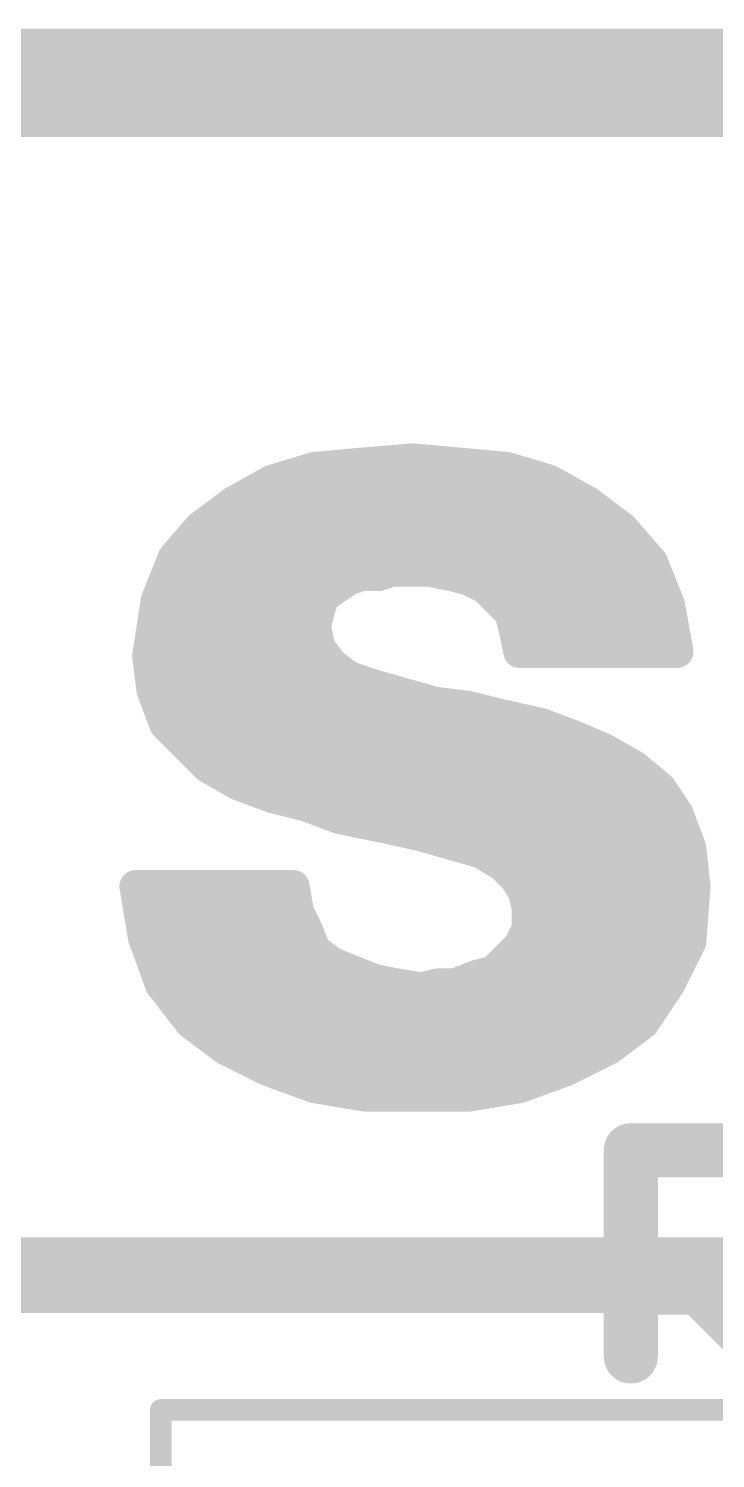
# Model space of a CAD drawing. Extents: x -34 to 73, y -11 to 34.
# Drawn here: x 6.98 to 8.591, y 22.177 to 25.527 of the extents above; entities that cross this region are included whole.
import ezdxf

# ---------------------------------------------------------------- set-up
doc = ezdxf.new("R2010")
doc.units = 0
for name, color, linetype in [('1', 12, 'CONTINUOUS'), ('16', 132, 'CONTINUOUS'), ('20', 53, 'CONTINUOUS'), ('21', 41, 'CONTINUOUS'), ('25', 253, 'CONTINUOUS'), ('39', 12, 'CONTINUOUS')]:
    doc.layers.add(name, color=color, linetype=linetype)

msp = doc.modelspace()

# ---------------------------------------------------------------- linework, layer by layer
at = {"layer": '1'}
for points, const_width in [([(0, 25.4), (25.4, 25.4)], 0.254), ([(17.018, 22.606), (5.588, 22.606)], 0.1778)]:
    msp.add_lwpolyline(points, dxfattribs=dict(at, const_width=const_width))
at = {"layer": '16', "const_width": 0.254}
msp.add_lwpolyline([(0, 25.4), (25.4, 25.4)], dxfattribs=at)
at = {"layer": '20', "const_width": 0.2032}
msp.add_lwpolyline([(0, 25.4), (25.4, 25.4)], dxfattribs=at)
at = {"layer": '21', "const_width": 0.0762}
for points in [[(7.551, 24.467), (7.651, 24.497)], [(7.651, 24.497), (7.761, 24.507)], [(7.761, 24.507), (7.881, 24.517)], [(7.881, 24.517), (7.991, 24.507)], [(7.991, 24.507), (8.101, 24.497)], [(8.101, 24.497), (8.201, 24.467)], [(7.461, 24.417), (7.551, 24.467)], [(7.5388, 24.4602), (8.2132, 24.4602)], [(8.201, 24.467), (8.291, 24.417)], [(7.381, 24.357), (7.461, 24.417)], [(8.291, 24.417), (8.371, 24.357)], [(7.321, 24.287), (7.381, 24.357)], [(7.417, 24.384), (8.335, 24.384)], [(8.371, 24.357), (8.441, 24.277)], [(7.281, 24.187), (7.321, 24.287)], [(7.3388, 24.3078), (8.414, 24.3078)], [(7.831, 24.257), (7.801, 24.247)], [(7.921, 24.257), (7.831, 24.257)], [(7.971, 24.247), (7.921, 24.257)], [(8.441, 24.277), (8.481, 24.177)], [(7.2988, 24.2316), (7.7229, 24.2316)], [(7.731, 24.237), (7.701, 24.217)], [(7.761, 24.247), (7.731, 24.237)], [(7.801, 24.247), (7.761, 24.247)], [(8.011, 24.237), (7.971, 24.247)], [(8.051, 24.217), (8.011, 24.237)], [(8.0218, 24.2316), (8.4592, 24.2316)], [(7.261, 24.057), (7.281, 24.187)], [(7.671, 24.197), (7.661, 24.167)], [(7.701, 24.217), (7.671, 24.197)], [(8.081, 24.187), (8.051, 24.217)], [(8.111, 24.157), (8.081, 24.187)], [(7.2761, 24.1554), (7.6581, 24.1554)], [(7.661, 24.167), (7.651, 24.127)], [(8.121, 24.117), (8.111, 24.157)], [(8.1114, 24.1554), (8.4849, 24.1554)], [(8.481, 24.177), (8.501, 24.067)], [(7.651, 24.127), (7.661, 24.077)], [(8.131, 24.067), (8.121, 24.117)], [(7.271, 23.977), (7.261, 24.057)], [(7.2644, 24.0792), (7.6606, 24.0792)], [(7.661, 24.077), (7.691, 24.037)], [(8.1286, 24.0792), (8.4988, 24.0792)], [(8.501, 24.067), (8.131, 24.067)], [(7.691, 24.037), (7.731, 24.007)], [(7.2678, 24.003), (7.743, 24.003)], [(7.731, 24.007), (7.791, 23.987)], [(7.791, 23.987), (7.861, 23.967)], [(7.301, 23.897), (7.271, 23.977)], [(7.861, 23.967), (7.931, 23.947)], [(7.2898, 23.9268), (8.0518, 23.9268)], [(7.931, 23.947), (8.011, 23.937)], [(8.011, 23.937), (8.091, 23.917)], [(7.351, 23.847), (7.301, 23.897)], [(8.091, 23.917), (8.181, 23.897)], [(8.181, 23.897), (8.261, 23.867)], [(8.261, 23.867), (8.331, 23.837)], [(7.3474, 23.8506), (8.2993, 23.8506)], [(7.401, 23.797), (7.351, 23.847)], [(8.331, 23.837), (8.401, 23.797)], [(7.471, 23.757), (7.401, 23.797)], [(8.401, 23.797), (8.461, 23.747)], [(7.4405, 23.7744), (8.4281, 23.7744)], [(7.551, 23.727), (7.471, 23.757)], [(7.631, 23.707), (7.551, 23.727)], [(8.461, 23.747), (8.501, 23.687)], [(7.711, 23.677), (7.631, 23.707)], [(7.6545, 23.6982), (8.4935, 23.6982)], [(8.501, 23.687), (8.531, 23.607)], [(7.811, 23.657), (7.711, 23.677)], [(7.901, 23.637), (7.811, 23.657)], [(7.971, 23.617), (7.901, 23.637)], [(7.9535, 23.622), (8.5254, 23.622)], [(8.041, 23.597), (7.971, 23.617)], [(8.091, 23.567), (8.041, 23.597)], [(8.531, 23.607), (8.541, 23.517)], [(8.121, 23.537), (8.091, 23.567)], [(7.251, 23.397), (7.231, 23.517)], [(7.231, 23.517), (7.551, 23.517)], [(7.551, 23.517), (7.601, 23.517)], [(7.601, 23.517), (7.611, 23.457)], [(8.1122, 23.5458), (8.5378, 23.5458)], [(8.141, 23.507), (8.121, 23.537)], [(8.541, 23.517), (8.531, 23.387)], [(8.151, 23.467), (8.141, 23.507)], [(7.2389, 23.4696), (7.6089, 23.4696)], [(7.611, 23.457), (7.631, 23.417)], [(8.1503, 23.4696), (8.5374, 23.4696)], [(8.151, 23.417), (8.151, 23.467)], [(7.631, 23.417), (7.651, 23.367)], [(8.131, 23.377), (8.151, 23.417)], [(7.291, 23.287), (7.251, 23.397)], [(7.2523, 23.3934), (7.6404, 23.3934)], [(8.1392, 23.3934), (8.5315, 23.3934)], [(8.531, 23.387), (8.481, 23.287)], [(7.651, 23.367), (7.691, 23.337)], [(8.101, 23.347), (8.131, 23.377)], [(7.28, 23.3172), (7.7405, 23.3172)], [(7.691, 23.337), (7.741, 23.317)], [(7.741, 23.317), (7.791, 23.297)], [(8.031, 23.307), (8.071, 23.317)], [(8.071, 23.317), (8.101, 23.347)], [(8.0712, 23.3172), (8.4961, 23.3172)], [(7.361, 23.197), (7.291, 23.287)], [(7.791, 23.297), (7.841, 23.287)], [(7.841, 23.287), (7.901, 23.277)], [(7.901, 23.277), (7.941, 23.287)], [(7.941, 23.287), (7.981, 23.287)], [(7.981, 23.287), (8.031, 23.307)], [(8.481, 23.287), (8.421, 23.197)], [(7.3268, 23.241), (8.4503, 23.241)], [(7.441, 23.137), (7.361, 23.197)], [(8.421, 23.197), (8.341, 23.137)], [(7.4039, 23.1648), (8.3781, 23.1648)], [(7.541, 23.087), (7.441, 23.137)], [(8.341, 23.137), (8.241, 23.087)], [(7.5378, 23.0886), (8.2442, 23.0886)], [(7.651, 23.047), (7.541, 23.087)], [(8.241, 23.087), (8.131, 23.047)], [(7.771, 23.027), (7.651, 23.047)], [(8.131, 23.047), (8.011, 23.027)], [(8.011, 23.027), (7.771, 23.027)]]:
    msp.add_lwpolyline(points, dxfattribs=at)
at = {"layer": '21', "const_width": 0.0381}
for points in [[(7.6493, 24.516, 1), (7.6527, 24.478)], [(7.6565, 24.4788, 1), (7.6455, 24.5152)], [(7.7594, 24.526, 1), (7.7626, 24.488)], [(7.7627, 24.488, 1), (7.7593, 24.526)], [(7.8827, 24.536, 1), (7.8793, 24.498)], [(7.8826, 24.498, 1), (7.8794, 24.536)], [(7.9927, 24.526, 1), (7.9893, 24.488)], [(7.9893, 24.488, 1), (7.9927, 24.526)], [(8.1065, 24.5152, 1), (8.0955, 24.4788)], [(8.0993, 24.478, 1), (8.1027, 24.516)], [(7.5388, 24.4793, 1), (7.5388, 24.4412)], [(7.5455, 24.4852, 1), (7.5565, 24.4488)], [(7.5603, 24.4503, 1), (7.5417, 24.4837)], [(8.2103, 24.4837, 1), (8.1917, 24.4503)], [(8.1955, 24.4488, 1), (8.2065, 24.4852)], [(8.2132, 24.4412, 1), (8.2132, 24.4793)], [(7.4517, 24.4337, 1), (7.4703, 24.4003)], [(7.4724, 24.4018, 1), (7.4496, 24.4322)], [(8.3024, 24.4322, 1), (8.2796, 24.4018)], [(8.2817, 24.4003, 1), (8.3003, 24.4337)], [(7.3955, 24.3446, 1), (7.3665, 24.3694)], [(7.417, 24.4031, 1), (7.417, 24.365)], [(8.335, 24.365, 1), (8.335, 24.4031)], [(8.3853, 24.3695, 1), (8.3567, 24.3445)], [(7.3696, 24.3722, 1), (7.3924, 24.3418)], [(8.3596, 24.3418, 1), (8.3824, 24.3722)], [(7.3387, 24.2799, 1), (7.3033, 24.2941)], [(7.3388, 24.3269, 1), (7.3388, 24.2888)], [(8.414, 24.2888, 1), (8.414, 24.3269)], [(7.3065, 24.2994, 1), (7.3355, 24.2746)], [(7.831, 24.2761, 1), (7.831, 24.238)], [(7.837, 24.2389, 1), (7.825, 24.2751)], [(7.9247, 24.2757, 1), (7.9173, 24.2383)], [(7.921, 24.238, 1), (7.921, 24.2761)], [(8.4587, 24.2841, 1), (8.4233, 24.2699)], [(8.4267, 24.2645, 1), (8.4553, 24.2895)], [(7.2988, 24.2507, 1), (7.2988, 24.2126)], [(7.725, 24.2551, 1), (7.737, 24.2189)], [(7.7416, 24.2211, 1), (7.7204, 24.2529)], [(7.7229, 24.2126, 1), (7.7229, 24.2507)], [(7.761, 24.266, 1), (7.761, 24.2279)], [(7.767, 24.2289, 1), (7.755, 24.2651)], [(7.795, 24.2651, 1), (7.807, 24.2289)], [(7.801, 24.2279, 1), (7.801, 24.266)], [(7.9756, 24.2655, 1), (7.9664, 24.2285)], [(7.9673, 24.2283, 1), (7.9747, 24.2657)], [(8.0195, 24.254, 1), (8.0025, 24.22)], [(8.0218, 24.2507, 1), (8.0218, 24.2126)], [(8.0064, 24.2185, 1), (8.0156, 24.2555)], [(8.4592, 24.2126, 1), (8.4592, 24.2507)], [(7.2998, 24.1841, 1), (7.2622, 24.1899)], [(7.6604, 24.2129, 1), (7.6816, 24.1811)], [(7.6891, 24.191, 1), (7.6529, 24.203)], [(7.6904, 24.2329, 1), (7.7116, 24.2011)], [(7.7116, 24.2011, 1), (7.6904, 24.2329)], [(8.0645, 24.2305, 1), (8.0375, 24.2035)], [(8.0425, 24.2, 1), (8.0595, 24.234)], [(8.0945, 24.2005, 1), (8.0675, 24.1735)], [(7.2761, 24.1745, 1), (7.2761, 24.1364)], [(7.2633, 24.1941, 1), (7.2987, 24.1799)], [(7.6429, 24.173, 1), (7.6791, 24.161)], [(7.6795, 24.1624, 1), (7.6425, 24.1716)], [(7.6581, 24.1364, 1), (7.6581, 24.1745)], [(8.0675, 24.1735, 1), (8.0945, 24.2005)], [(8.1295, 24.1616, 1), (8.0925, 24.1524)], [(8.1114, 24.1745, 1), (8.1114, 24.1364)], [(8.4997, 24.1804, 1), (8.4623, 24.1736)], [(8.4633, 24.1699, 1), (8.4987, 24.1841)], [(8.4849, 24.1364, 1), (8.4849, 24.1745)], [(7.6697, 24.1307, 1), (7.6323, 24.1233)], [(8.0975, 24.1435, 1), (8.1245, 24.1705)], [(7.6325, 24.1316, 1), (7.6695, 24.1224)], [(8.1397, 24.1207, 1), (8.1023, 24.1133)], [(8.1025, 24.1124, 1), (8.1395, 24.1216)], [(7.2799, 24.0594, 1), (7.2421, 24.0546)], [(7.2644, 24.0983, 1), (7.2644, 24.0602)], [(7.6762, 24.0884, 1), (7.6458, 24.0656)], [(7.6423, 24.0733, 1), (7.6797, 24.0807)], [(7.6606, 24.0602, 1), (7.6606, 24.0983)], [(8.1286, 24.0983, 1), (8.1286, 24.0602)], [(8.131, 24.0861, 1), (8.131, 24.048)], [(8.4988, 24.0602, 1), (8.4988, 24.0983)], [(8.501, 24.048, 1), (8.501, 24.0861)], [(7.2422, 24.0599, 1), (7.2798, 24.0541)], [(7.7024, 24.0522, 1), (7.6796, 24.0218)], [(7.6758, 24.0256, 1), (7.7062, 24.0484)], [(8.1123, 24.0633, 1), (8.1497, 24.0707)], [(8.4823, 24.0636, 1), (8.5197, 24.0704)], [(7.2678, 24.0221, 1), (7.2678, 23.984)], [(7.737, 24.0251, 1), (7.725, 23.9889)], [(7.7196, 23.9918, 1), (7.7424, 24.0222)], [(7.743, 23.984, 1), (7.743, 24.0221)], [(7.7962, 24.0053, 1), (7.7858, 23.9687)], [(7.785, 23.9689, 1), (7.797, 24.0051)], [(7.2888, 23.9837, 1), (7.2532, 23.9703)], [(7.2521, 23.9746, 1), (7.2899, 23.9794)], [(7.8662, 23.9853, 1), (7.8558, 23.9487)], [(7.8558, 23.9487, 1), (7.8662, 23.9853)], [(7.2898, 23.9459, 1), (7.2898, 23.9078)], [(7.9334, 23.9659, 1), (7.9286, 23.9281)], [(7.9258, 23.9287, 1), (7.9362, 23.9653)], [(8.0156, 23.9555, 1), (8.0064, 23.9185)], [(8.0086, 23.9181, 1), (8.0134, 23.9559)], [(8.0518, 23.9078, 1), (8.0518, 23.9459)], [(7.3145, 23.9105, 1), (7.2875, 23.8835)], [(7.2832, 23.8903, 1), (7.3188, 23.9037)], [(8.0951, 23.9356, 1), (8.0869, 23.8984)], [(8.0864, 23.8985, 1), (8.0956, 23.9355)], [(8.1877, 23.9148, 1), (8.1743, 23.8792)], [(8.1769, 23.8784, 1), (8.1851, 23.9156)], [(8.2685, 23.8845, 1), (8.2535, 23.8495)], [(8.2543, 23.8492, 1), (8.2677, 23.8848)], [(7.3474, 23.8697, 1), (7.3474, 23.8316)], [(7.3645, 23.8605, 1), (7.3375, 23.8335)], [(7.3375, 23.8335, 1), (7.3645, 23.8605)], [(8.2993, 23.8316, 1), (8.2993, 23.8697)], [(8.3405, 23.8535, 1), (8.3215, 23.8205)], [(8.3235, 23.8195, 1), (8.3385, 23.8545)], [(7.4105, 23.8135, 1), (7.3915, 23.7805)], [(7.3875, 23.7835, 1), (7.4145, 23.8105)], [(8.4132, 23.8116, 1), (8.3888, 23.7824)], [(8.3915, 23.7805, 1), (8.4105, 23.8135)], [(7.4405, 23.7934, 1), (7.4405, 23.7553)], [(7.4777, 23.7748, 1), (7.4643, 23.7392)], [(7.4615, 23.7405, 1), (7.4805, 23.7735)], [(8.4281, 23.7553, 1), (8.4281, 23.7934)], [(7.5556, 23.7455, 1), (7.5464, 23.7085)], [(7.5443, 23.7092, 1), (7.5577, 23.7448)], [(8.4769, 23.7576, 1), (8.4451, 23.7364)], [(8.4488, 23.7324, 1), (8.4732, 23.7616)], [(7.6377, 23.7248, 1), (7.6243, 23.6892)], [(7.6264, 23.6885, 1), (7.6356, 23.7255)], [(7.6545, 23.7172, 1), (7.6545, 23.6791)], [(8.5188, 23.6937, 1), (8.4832, 23.6803)], [(8.4935, 23.6791, 1), (8.4935, 23.7172)], [(7.7147, 23.6957, 1), (7.7073, 23.6583)], [(7.7043, 23.6592, 1), (7.7177, 23.6948)], [(7.8151, 23.6756, 1), (7.8069, 23.6384)], [(7.8073, 23.6383, 1), (7.8147, 23.6757)], [(8.4851, 23.6764, 1), (8.5169, 23.6976)], [(7.9062, 23.6553, 1), (7.8958, 23.6187)], [(7.8969, 23.6184, 1), (7.9051, 23.6556)], [(7.9535, 23.641, 1), (7.9535, 23.6029)], [(7.9762, 23.6353, 1), (7.9658, 23.5987)], [(7.9658, 23.5987, 1), (7.9762, 23.6353)], [(8.5254, 23.6029, 1), (8.5254, 23.641)], [(8.0508, 23.6133, 1), (8.0312, 23.5807)], [(8.0358, 23.5787, 1), (8.0462, 23.6153)], [(8.5499, 23.6091, 1), (8.5121, 23.6049)], [(8.5132, 23.6003, 1), (8.5488, 23.6137)], [(8.1045, 23.5805, 1), (8.0775, 23.5535)], [(8.0812, 23.5507, 1), (8.1008, 23.5833)], [(7.2498, 23.5201, 1), (7.2122, 23.5139)], [(7.231, 23.536, 1), (7.231, 23.4979)], [(7.551, 23.536, 1), (7.551, 23.4979)], [(7.551, 23.4979, 1), (7.551, 23.536)], [(7.6198, 23.5201, 1), (7.5822, 23.5139)], [(7.601, 23.4979, 1), (7.601, 23.536)], [(8.1122, 23.5648, 1), (8.1122, 23.5267)], [(8.1369, 23.5476, 1), (8.1051, 23.5264)], [(8.1075, 23.5235, 1), (8.1345, 23.5505)], [(8.56, 23.5155, 1), (8.522, 23.5185)], [(8.5378, 23.5267, 1), (8.5378, 23.5648)], [(8.1595, 23.5116, 1), (8.1225, 23.5024)], [(8.1251, 23.4964, 1), (8.1569, 23.5176)], [(8.5221, 23.5149, 1), (8.5599, 23.5191)], [(7.2389, 23.4886, 1), (7.2389, 23.4505)], [(7.628, 23.4655, 1), (7.594, 23.4485)], [(7.6089, 23.4505, 1), (7.6089, 23.4886)], [(8.1503, 23.4886, 1), (8.1503, 23.4505)], [(8.17, 23.467, 1), (8.1319, 23.467)], [(8.1325, 23.4624, 1), (8.1695, 23.4716)], [(8.5374, 23.4505, 1), (8.5374, 23.4886)], [(7.5922, 23.4539, 1), (7.6298, 23.4601)], [(7.6487, 23.4241, 1), (7.6133, 23.4099)], [(8.168, 23.4085, 1), (8.134, 23.4255)], [(7.2689, 23.4035, 1), (7.2331, 23.3905)], [(7.2523, 23.4124, 1), (7.2523, 23.3743)], [(7.614, 23.4085, 1), (7.648, 23.4255)], [(7.6404, 23.3743, 1), (7.6404, 23.4124)], [(8.1392, 23.4124, 1), (8.1392, 23.3743)], [(8.1319, 23.417, 1), (8.17, 23.417)], [(8.548, 23.3785, 1), (8.514, 23.3955)], [(8.5315, 23.3743, 1), (8.5315, 23.4124)], [(7.2322, 23.3939, 1), (7.2698, 23.4001)], [(7.6624, 23.3822, 1), (7.6396, 23.3518)], [(7.6333, 23.3599, 1), (7.6687, 23.3741)], [(8.114, 23.3855, 1), (8.148, 23.3685)], [(8.1445, 23.3635, 1), (8.1175, 23.3905)], [(8.512, 23.3885, 1), (8.55, 23.3855)], [(7.28, 23.3362, 1), (7.28, 23.2981)], [(7.6981, 23.3547, 1), (7.6839, 23.3193)], [(7.6796, 23.3218, 1), (7.7024, 23.3522)], [(7.7481, 23.3347, 1), (7.7339, 23.2993)], [(7.7339, 23.2993, 1), (7.7481, 23.3347)], [(7.7405, 23.2981, 1), (7.7405, 23.3362)], [(8.0712, 23.3362, 1), (8.0712, 23.2981)], [(8.0756, 23.2985, 1), (8.0664, 23.3355)], [(8.0875, 23.3605, 1), (8.1145, 23.3335)], [(8.1145, 23.3335, 1), (8.0875, 23.3605)], [(8.4961, 23.2981, 1), (8.4961, 23.3362)], [(7.306, 23.2987, 1), (7.276, 23.2753)], [(7.7947, 23.3157, 1), (7.7873, 23.2783)], [(7.7839, 23.2793, 1), (7.7981, 23.3147)], [(7.8441, 23.3058, 1), (7.8379, 23.2682)], [(7.8373, 23.2683, 1), (7.8447, 23.3057)], [(7.941, 23.3061, 1), (7.941, 23.268)], [(7.9456, 23.2685, 1), (7.9364, 23.3055)], [(7.9739, 23.3047, 1), (7.9881, 23.2693)], [(7.981, 23.268, 1), (7.981, 23.3061)], [(8.0264, 23.3255, 1), (8.0356, 23.2885)], [(8.0381, 23.2893, 1), (8.0239, 23.3247)], [(8.0575, 23.3305, 1), (8.0845, 23.3035)], [(8.4969, 23.2764, 1), (8.4651, 23.2976)], [(7.2731, 23.2805, 1), (7.3089, 23.2935)], [(7.8964, 23.2955, 1), (7.9056, 23.2585)], [(7.8979, 23.2582, 1), (7.9041, 23.2958)], [(8.464, 23.2955, 1), (8.498, 23.2785)], [(7.3268, 23.26, 1), (7.3268, 23.2219)], [(8.4503, 23.2219, 1), (8.4503, 23.26)], [(7.3724, 23.2122, 1), (7.3496, 23.1818)], [(7.346, 23.1853, 1), (7.376, 23.2087)], [(8.4051, 23.2076, 1), (8.4369, 23.1864)], [(8.4324, 23.1818, 1), (8.4096, 23.2122)], [(7.4039, 23.1838, 1), (7.4039, 23.1457)], [(8.3781, 23.1457, 1), (8.3781, 23.1838)], [(7.4495, 23.154, 1), (7.4325, 23.12)], [(7.4296, 23.1218, 1), (7.4524, 23.1522)], [(8.3296, 23.1522, 1), (8.3524, 23.1218)], [(8.3495, 23.12, 1), (8.3325, 23.154)], [(7.5378, 23.1076, 1), (7.5378, 23.0695)], [(7.5475, 23.1049, 1), (7.5345, 23.0691)], [(7.5325, 23.07, 1), (7.5495, 23.104)], [(8.2325, 23.104, 1), (8.2495, 23.07)], [(8.2475, 23.0691, 1), (8.2345, 23.1049)], [(8.2442, 23.0695, 1), (8.2442, 23.1076)], [(7.6541, 23.0658, 1), (7.6479, 23.0282)], [(8.1341, 23.0282, 1), (8.1279, 23.0658)], [(7.6445, 23.0291, 1), (7.6575, 23.0649)], [(7.771, 23.0461, 1), (7.771, 23.008)], [(7.7679, 23.0082, 1), (7.7741, 23.0458)], [(8.0079, 23.0458, 1), (8.0141, 23.0082)], [(8.011, 23.008, 1), (8.011, 23.0461)], [(8.1245, 23.0649, 1), (8.1375, 23.0291)]]:
    msp.add_lwpolyline(points, format="xyb", dxfattribs=at)
at = {"layer": '25', "const_width": 0.127}
for points in [[(8.3922, 22.4155), (8.3922, 22.8985)], [(8.3922, 22.8985), (8.6337, 22.8985)], [(8.6337, 22.8985), (8.7142, 22.818)], [(8.7142, 22.657), (8.6337, 22.5765)], [(8.6337, 22.5765), (8.3922, 22.5765)], [(8.5532, 22.5765), (8.7142, 22.4155)]]:
    msp.add_lwpolyline(points, dxfattribs=at)
at = {"layer": '25', "const_width": 0.0635}
for points in [[(8.4239, 22.8985, 1), (8.3604, 22.8985)], [(8.3922, 22.9303, 1), (8.3922, 22.8668)], [(8.6561, 22.921, 1), (8.6112, 22.8761)], [(8.3922, 22.6083, 1), (8.3922, 22.5448)], [(8.5756, 22.599, 1), (8.5307, 22.5541)], [(8.6112, 22.599, 1), (8.6561, 22.5541)], [(8.3604, 22.4155, 1), (8.4239, 22.4155)]]:
    msp.add_lwpolyline(points, format="xyb", dxfattribs=at)
at = {"layer": '39', "const_width": 0.0508}
for points in [[(7.29, 22.29), (10.49, 22.29)], [(7.29, 20.89), (7.29, 22.29)]]:
    msp.add_lwpolyline(points, dxfattribs=at)
at = {"layer": '39', "const_width": 0.0254}
for points in [[(7.29, 22.3027, 1), (7.29, 22.2773)], [(7.3027, 22.29, 1), (7.2773, 22.29)]]:
    msp.add_lwpolyline(points, format="xyb", dxfattribs=at)

doc.saveas('drawing.dxf')
